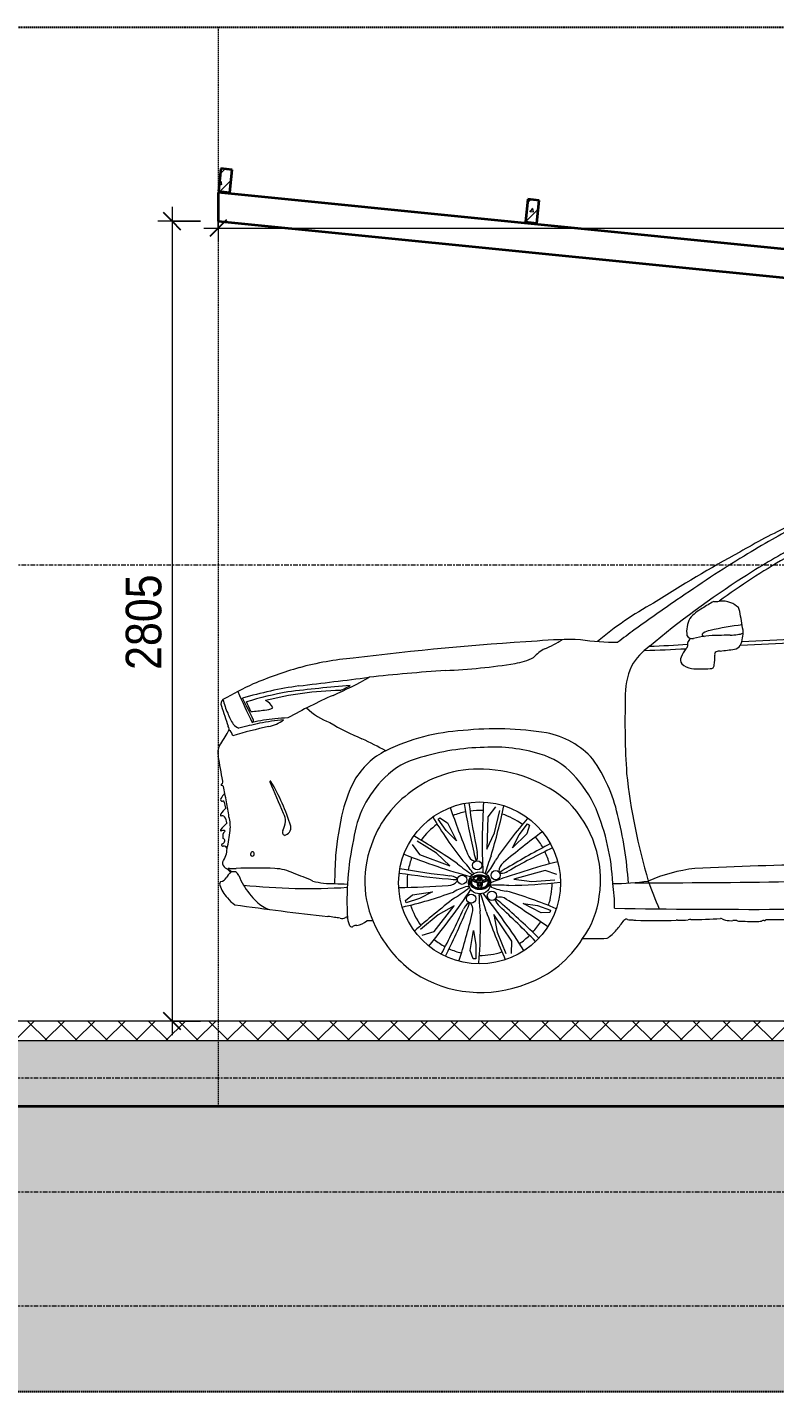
# Model space of a CAD drawing. Header units: millimetres. Extents: x -77355 to 26321, y -760 to 17156.
# Drawn here: x -65005 to -62384, y -700 to 4085 of the extents above; entities that cross this region are included whole.
import ezdxf

# ---------------------------------------------------------------- set-up
doc = ezdxf.new("R2010")
doc.units = ezdxf.units.MM
for name, pattern in [('Centre', [31.75, 6.35, -4.7625, 15.875, -4.7625]), ('Demolished', [7.14375, 4.7625, -2.38125]), ('Hidden', [7.14375, 4.7625, -2.38125])]:
    doc.linetypes.add(name, pattern=pattern)
for name, color, linetype, lineweight in [('A-ANNO-DIMS', 211, 'Continuous', 9), ('A-ANNO-DIMS-50', 211, 'Continuous', 9), ('A-DETL-DEMO', 6, 'Demolished', 18), ('A-DETL-GENF', 92, 'Continuous', 18), ('A-DETL-GENF-1', 9, 'Continuous', 18), ('A-DETL-GENF-2', 92, 'Hidden', 25), ('A-DETL-MEDM', 33, 'Continuous', 35), ('A-FLOR-FNSH-1', 7, 'Continuous', 18), ('A-FLOR-LEVL-2', 51, 'Centre', 9), ('A-FLOR-MCUT', 51, 'Continuous', 18), ('A-FLOR-PATT-1', 8, 'Continuous', 18), ('A-GLAZ-CURT', 52, 'Continuous', 18), ('A-GLAZ-CURT-1', 55, 'Continuous', 18), ('A-GLAZ-CURT-2', 52, 'Continuous', 25), ('A-GLAZ-CWMG', 51, 'Continuous', 18), ('A-GLAZ-CWMG-1', 55, 'Continuous', 18), ('A-GLAZ-CWMG-2', 51, 'Continuous', 35), ('G-IMPT', 8, 'Continuous', 18)]:
    doc.layers.add(name, color=color, linetype=linetype, lineweight=lineweight)
doc.styles.add('UTM Avo', font='', dxfattribs={"width": 0.9, "height": 125})
doc.styles.get('UTM Avo').set_extended_font_data('UTM Avo')
doc.dimstyles.new('1_Dim_chi_tiet_2_5', dxfattribs={"dimscale": 304.8, "dimtxt": 124.912619, "dimasz": 0.19685, "dimexe": 0.164042, "dimexo": 0.0625, "dimgap": 0.016404, "dimtad": 1, "dimdec": 0, "dimrnd": 5, "dimzin": 0, "dimdsep": 46, "dimtxsty": 'UTM Avo', "dimblk1": 'OBLIQUE', "dimblk2": 'OBLIQUE', "dimsah": 1, "dimcen": 0.09, "dimdle": 0.164042, "dimazin": 0, "dimtfac": 1, "dimtdec": 4, "dimtix": 1, "dimtmove": 0, "dimatfit": 3, "dimfxl": 0.328084, "dimfxlon": 1, "dimtvp": 1, "dimtolj": 1, "dimtzin": 0, "dimarcsym": 2})

# ---------------------------------------------------------------- blocks, each defined once
blk = doc.blocks.new('Rectangular Mullion - 40 x 80mm-2340581-TKCS_NHÀ XE 1 - MẶT CẮT')
at = {"layer": 'A-GLAZ-CWMG-1'}
h = blk.add_hatch(dxfattribs=at)
h.set_pattern_fill('FP_6', color=256, style=0, pattern_type=2)
h.set_pattern_definition([(45, (-67431.81, 15225), (-84.1903, 84.1903), []), (45, (-67431.81, 15284.53), (-84.1903, 84.1903), []), (50, (-67431.81, 15225), (136.6383, -11.9542), [14.287, -157.162]), (355, (-67431.81, 15225), (-26.4318, 143.293), [11.43, -125.73]), (100.451, (-67420.43, 15224), (110.2073, 131.3379), [12.143, -133.568]), (46.184, (-67431.81, 15263.1), (203.3093, -31.5316), [21.431, -235.744]), (96.636, (-67414.87, 15260.47), (178.052, 185.5712), [18.214, -200.351]), (351.184, (-67431.81, 15263.1), (178.054, 185.5685), [17.145, -188.595]), (21, (-67412.76, 15253.58), (113.7111, -76.6989), [14.288, -157.163]), (326, (-67412.76, 15253.58), (46.352, 138.1412), [11.43, -125.73]), (71.451, (-67403.29, 15247.18), (160.0634, 61.4411), [12.143, -133.568]), (37.5, (-67431.81, 15225), (2.31655, 63.41591), [2.515, -121.691, 2.515, -125.12, -126.206]), (37.5, (-67431.81, 15225), (2.31655, 63.41591), [-251.841, 2.515, -123.692]), (7.5, (-67431.81, 15225), (50.11464, 75.13506), [2.515, -70.256, 2.515, -118.834, -48.101]), (7.5, (-67431.81, 15225), (50.11464, 75.13506), [-194.119, 2.515, -45.587]), (327.5, (-67474.293, 15225), (101.69342, -4.29674), [2.515, -45.11, 2.515, -146.075, -197.167]), (327.5, (-67474.293, 15225), (101.69342, -4.29674), [-196.215, 2.515, -194.653]), (317.5, (-67493.34, 15225), (111.0972, 19.0699), [2.515, -59.398, 2.515, -96.164, -140.017]), (317.5, (-67493.34, 15225), (111.0972, 19.0699), [-160.591, 2.515, -137.503])])
h.paths.add_polyline_path([(-64294.5, 3505.9), (-64286.6, 3585.5), (-64326.4, 3589.5), (-64334.3, 3509.9)])
at = {"layer": 'A-GLAZ-CWMG-2'}
for p, q in [((-64326.4, 3589.5), (-64334.3, 3509.9)), ((-64286.6, 3585.5), (-64326.4, 3589.5)), ((-64294.5, 3505.9), (-64286.6, 3585.5)), ((-64334.3, 3509.9), (-64294.5, 3505.9))]:
    blk.add_line(p, q, dxfattribs=at)
blk = doc.blocks.new('System Panel - Glazed-V3-TKCS_NHÀ XE 1 - MẶT CẮT')
at = {"layer": 'A-GLAZ-CURT-1'}
h = blk.add_hatch(dxfattribs=at)
h.set_pattern_fill('FP_8', color=256, style=0, pattern_type=2)
h.set_pattern_definition([(45, (-67431.81, 15225), (-84.1895, 84.1895), []), (45, (-67431.81, 15284.53), (-84.1903, 84.1903), []), (50, (-67431.81, 15225), (136.6383, -11.9542), [14.288, -157.163]), (355, (-67431.81, 15225), (-26.4318, 143.293), [11.43, -125.73]), (100.451, (-67420.43, 15224), (110.2073, 131.3379), [12.143, -133.568]), (46.184, (-67431.81, 15263.1), (203.3093, -31.5316), [21.431, -235.744]), (96.636, (-67414.87, 15260.47), (178.052, 185.5712), [18.214, -200.351]), (351.184, (-67431.81, 15263.1), (178.054, 185.5685), [17.145, -188.595]), (21, (-67412.76, 15253.58), (113.7111, -76.6989), [14.288, -157.163]), (326, (-67412.76, 15253.58), (46.352, 138.1412), [11.43, -125.73]), (71.451, (-67403.29, 15247.18), (160.0634, 61.4411), [12.143, -133.568]), (37.5, (-67431.81, 15225), (2.31655, 63.41591), [2.515, -121.691, 2.515, -125.12, -126.206]), (37.5, (-67431.81, 15225), (2.31655, 63.41591), [-251.841, 2.515, -123.692]), (7.5, (-67431.81, 15225), (50.11464, 75.13506), [2.515, -70.256, 2.515, -118.834, -48.101]), (7.5, (-67431.81, 15225), (50.11464, 75.13506), [-194.12, 2.515, -45.587]), (327.5, (-67474.293, 15225), (101.69342, -4.29674), [2.515, -45.11, 2.515, -146.075, -197.167]), (327.5, (-67474.293, 15225), (101.69342, -4.29674), [-196.215, 2.515, -194.653]), (317.5, (-67493.34, 15225), (111.0972, 19.0699), [2.515, -59.398, 2.515, -96.164, -140.017]), (317.5, (-67493.34, 15225), (111.0972, 19.0699), [-160.591, 2.515, -137.503])])
h.paths.add_polyline_path([(-62243.9, 3296.4), (-62243.9, 3296.8), (-63239, 3395.9)])
at = {"layer": 'A-GLAZ-CURT-2'}
blk.add_line((-62243.9, 3296.8), (-63238.9, 3396.3), dxfattribs=at)
blk = doc.blocks.new('System Panel - Glazed-V7-TKCS_NHÀ XE 1 - MẶT CẮT')
at = {"layer": 'A-GLAZ-CURT-1'}
h = blk.add_hatch(dxfattribs=at)
h.set_pattern_fill('FP_11', color=256, style=0, pattern_type=2)
h.set_pattern_definition([(45, (-67431.81, 15225), (-84.1903, 84.1903), []), (45, (-67431.81, 15284.53), (-84.1903, 84.1903), []), (50, (-67431.81, 15225), (136.6383, -11.9542), [14.287, -157.162]), (355, (-67431.81, 15225), (-26.4318, 143.293), [11.43, -125.73]), (100.451, (-67420.43, 15224), (110.2073, 131.3379), [12.143, -133.568]), (46.184, (-67431.81, 15263.1), (203.3093, -31.5316), [21.431, -235.744]), (96.636, (-67414.87, 15260.47), (178.052, 185.5712), [18.214, -200.351]), (351.184, (-67431.81, 15263.1), (178.054, 185.5685), [17.145, -188.595]), (21, (-67412.76, 15253.58), (113.7111, -76.6989), [14.287, -157.162]), (326, (-67412.76, 15253.58), (46.352, 138.1412), [11.43, -125.73]), (71.451, (-67403.29, 15247.18), (160.0634, 61.4411), [12.143, -133.568]), (37.5, (-67431.81, 15225), (2.31655, 63.41591), [2.515, -121.691, 2.515, -125.12, -126.206]), (37.5, (-67431.81, 15225), (2.31655, 63.41591), [-251.841, 2.515, -123.692]), (7.5, (-67431.81, 15225), (50.11464, 75.13506), [2.515, -70.256, 2.515, -118.834, -48.101]), (7.5, (-67431.81, 15225), (50.11464, 75.13506), [-194.119, 2.515, -45.587]), (327.5, (-67474.293, 15225), (101.69342, -4.29674), [2.515, -45.11, 2.515, -146.075, -197.168]), (327.5, (-67474.293, 15225), (101.69342, -4.29674), [-196.215, 2.515, -194.653]), (317.5, (-67493.34, 15225), (111.0972, 19.0699), [2.515, -59.398, 2.515, -96.164, -140.018]), (317.5, (-67493.34, 15225), (111.0972, 19.0699), [-160.592, 2.515, -137.503])])
h.paths.add_polyline_path([(-63239, 3395.9), (-63238.9, 3396.3), (-64234, 3495.4)])
at = {"layer": 'A-GLAZ-CURT-2'}
blk.add_line((-63238.9, 3396.3), (-64233.9, 3495.8), dxfattribs=at)
blk = doc.blocks.new('Rectangular Mullion - 40 x 80mm-V8-TKCS_NHÀ XE 1 - MẶT CẮT')
at = {"layer": 'A-GLAZ-CWMG-1'}
h = blk.add_hatch(dxfattribs=at)
h.set_pattern_fill('FP_12', color=256, style=0, pattern_type=2)
h.set_pattern_definition([(45, (-67431.81, 15225), (-84.1903, 84.1903), []), (45, (-67431.81, 15284.53), (-84.1903, 84.1903), []), (50, (-67431.81, 15225), (136.6383, -11.9542), [14.287, -157.162]), (355, (-67431.81, 15225), (-26.4318, 143.293), [11.43, -125.73]), (100.451, (-67420.43, 15224), (110.2073, 131.3379), [12.143, -133.568]), (46.184, (-67431.81, 15263.1), (203.3093, -31.5316), [21.431, -235.744]), (96.636, (-67414.87, 15260.47), (178.052, 185.5712), [18.214, -200.351]), (351.184, (-67431.81, 15263.1), (178.054, 185.5685), [17.145, -188.595]), (21, (-67412.76, 15253.58), (113.7111, -76.6989), [14.288, -157.163]), (326, (-67412.76, 15253.58), (46.352, 138.1412), [11.43, -125.73]), (71.451, (-67403.29, 15247.18), (160.0634, 61.4411), [12.143, -133.568]), (37.5, (-67431.81, 15225), (2.31655, 63.41591), [2.515, -121.691, 2.515, -125.12, -126.206]), (37.5, (-67431.81, 15225), (2.31655, 63.41591), [-251.841, 2.515, -123.692]), (7.5, (-67431.81, 15225), (50.11464, 75.13506), [2.515, -70.256, 2.515, -118.834, -48.101]), (7.5, (-67431.81, 15225), (50.11464, 75.13506), [-194.119, 2.515, -45.587]), (327.5, (-67474.293, 15225), (101.69342, -4.29674), [2.515, -45.11, 2.515, -146.075, -197.168]), (327.5, (-67474.293, 15225), (101.69342, -4.29674), [-196.215, 2.515, -194.653]), (317.5, (-67493.34, 15225), (111.0972, 19.0699), [2.515, -59.398, 2.515, -96.164, -140.017]), (317.5, (-67493.34, 15225), (111.0972, 19.0699), [-160.591, 2.515, -137.503])])
h.paths.add_polyline_path([(-63218.6, 3398.3), (-63210.6, 3477.9), (-63250.4, 3481.9), (-63258.4, 3402.3)])
at = {"layer": 'A-GLAZ-CWMG-2'}
for p, q in [((-63250.4, 3481.9), (-63258.4, 3402.3)), ((-63210.6, 3477.9), (-63250.4, 3481.9)), ((-63218.6, 3398.3), (-63210.6, 3477.9)), ((-63258.4, 3402.3), (-63218.6, 3398.3))]:
    blk.add_line(p, q, dxfattribs=at)
blk = doc.blocks.new('System Panel - Glazed-2599383-TKCS_NHÀ XE 1 - MẶT CẮT')
at = {"layer": 'A-GLAZ-CURT-1'}
h = blk.add_hatch(dxfattribs=at)
h.set_pattern_fill('FP_13', color=256, style=0, pattern_type=2)
h.set_pattern_definition([(45, (-67431.81, 15225), (-84.1903, 84.1903), []), (45, (-67431.81, 15284.53), (-84.1895, 84.1895), []), (50, (-67431.81, 15225), (136.6383, -11.9542), [14.288, -157.163]), (355, (-67431.81, 15225), (-26.4318, 143.293), [11.43, -125.73]), (100.451, (-67420.43, 15224), (110.2073, 131.3379), [12.143, -133.568]), (46.184, (-67431.81, 15263.1), (203.3093, -31.5316), [21.431, -235.744]), (96.636, (-67414.87, 15260.47), (178.052, 185.5712), [18.214, -200.351]), (351.184, (-67431.81, 15263.1), (178.054, 185.5685), [17.145, -188.595]), (21, (-67412.76, 15253.58), (113.7111, -76.6989), [14.288, -157.163]), (326, (-67412.76, 15253.58), (46.352, 138.1412), [11.43, -125.73]), (71.451, (-67403.29, 15247.18), (160.0634, 61.4411), [12.143, -133.568]), (37.5, (-67431.81, 15225), (2.31655, 63.41591), [2.515, -121.691, 2.515, -125.12, -126.206]), (37.5, (-67431.81, 15225), (2.31655, 63.41591), [-251.841, 2.515, -123.692]), (7.5, (-67431.81, 15225), (50.11464, 75.13506), [2.515, -70.256, 2.515, -118.834, -48.101]), (7.5, (-67431.81, 15225), (50.11464, 75.13506), [-194.119, 2.515, -45.587]), (327.5, (-67474.293, 15225), (101.69342, -4.29674), [2.515, -45.11, 2.515, -146.075, -197.168]), (327.5, (-67474.293, 15225), (101.69342, -4.29674), [-196.215, 2.515, -194.653]), (317.5, (-67493.34, 15225), (111.0972, 19.0699), [2.515, -59.398, 2.515, -96.164, -140.018]), (317.5, (-67493.34, 15225), (111.0972, 19.0699), [-160.592, 2.515, -137.503])])
h.paths.add_polyline_path([(-64335.3, 3493.9), (-64335.3, 3499.9), (-64335.9, 3494)])
h.paths.add_polyline_path([(-64234, 3495.4), (-64233.9, 3495.8), (-64334.8, 3505.4)])
at = {"layer": 'A-GLAZ-CURT-2'}
for p, q in [((-64335.3, 3499.9), (-64335.9, 3494)), ((-64335.9, 3494), (-64335.3, 3493.9)), ((-64233.9, 3495.8), (-64334.7, 3505.9))]:
    blk.add_line(p, q, dxfattribs=at)
blk = doc.blocks.new('CAR_TOYOTA - CAR_TOYOTA_GRAND HIGHLANDER_dwg__U3-2292144-TKCS_NHÀ XE 1 - MẶT CẮT')
at = {"layer": 'G-IMPT', "flags": 128}
blk.add_lwpolyline([(-63306.9, 836.2), (-63306.5, 879.6), (-63369.7, 974.1), (-63357.5, 911.1), (-63327.5, 837.1)], dxfattribs=at)
blk.add_lwpolyline([(-63441, 817.6), (-63451.8, 846.9), (-63440, 917), (-63432, 866.7), (-63432.5, 818.1)], close=True, dxfattribs=at)
at = {"layer": 'G-IMPT'}
blk.add_circle((-63448.5, 1029.3), 16.1, dxfattribs=at)
for centre, radius, start, end in [((-63431.6, 974.4), 47.4, 123.8821, 157.3684), ((-63679.7, 1086.6), 236.8, 334.5407, 342.211), ((-63455.1, 1005.3), 8.94, 53.2359, 109.3348), ((-63480.4, 990.2), 37.9, 340.0542, 36.1253), ((-63215.3, 1025.2), 205.4, 175.9287, 190.7567), ((-63945.4, 844.3), 567, 14.2844, 20.8353), ((-65222, -394.9), 2318.9, 32.3725, 38.4746), ((-65846.2, 2065.9), 2602.4, 331.7547, 335.6431), ((-66726.6, 2392.2), 3551.5, 333.8472, 336.6532), ((-66106, 1628.4), 2739.8, 342.6142, 346.2506), ((-64853.9, 933.1), 1437.8, 354.7024, 2.1427), ((-61188.9, 1760.8), 2339.6, 199.3867, 203.8437)]:
    blk.add_arc(centre, radius, start, end, dxfattribs=at)
blk = doc.blocks.new('CAR_TOYOTA - CAR_TOYOTA_GRAND HIGHLANDER_dwg__U0-2292145-TKCS_NHÀ XE 1 - MẶT CẮT')
for p, rotation in [((-115363.3, -35315.4), 216), ((-114088.7, 39238.1), 144), ((-44852.6, -59565.8), 288.0000000000001), ((-42790.3, 61064.2), 72)]:
    blk.add_blockref('CAR_TOYOTA - CAR_TOYOTA_GRAND HIGHLANDER_dwg__U3-2292144-TKCS_NHÀ XE 1 - MẶT CẮT', p, dxfattribs=dict(rotation=rotation))
blk.add_blockref('CAR_TOYOTA - CAR_TOYOTA_GRAND HIGHLANDER_dwg__U3-2292144-TKCS_NHÀ XE 1 - MẶT CẮT', (0, 0))
blk = doc.blocks.new('CAR_TOYOTA - CAR_TOYOTA_GRAND HIGHLANDER_dwg-2292141-TKCS_NHÀ XE 1 - MẶT CẮT')
at = {"layer": 'G-IMPT'}
for p, q in [((-63450.4, 1106.4), (-63450.3, 1106.4)), ((-63444.1, 1120.9), (-63440.9, 1115.8)), ((-63407.6, 1120.9), (-63407.6, 1120.9)), ((-63391.9, 1119.4), (-63396.1, 1114.6)), ((-63461.6, 1071.7), (-63455.7, 1072.8)), ((-63377.1, 1069.3), (-63382.4, 1072.3)), ((-63380.5, 1084.7), (-63380.6, 1084.7)), ((-63420.2, 1039.8), (-63419.4, 1045.8)), ((-63406.6, 1047.8), (-63406.6, 1047.8))]:
    blk.add_line(p, q, dxfattribs=at)
for radius in [283.9, 38.4]:
    blk.add_circle((-63419, 1084.2), radius, dxfattribs=at)
for centre, radius, start, end in [((-61420, 391.3), 2148.4, 115.0692, 120.3938), ((-61724.8, 1150.7), 1319.5, 116.1248, 120.4372), ((-60956.8, -229.8), 2838.4, 118.655, 122.8076), ((-61137.3, 45.8), 2570.3, 119.2501, 121.7904), ((-59914, -2487.5), 5395.8, 118.7222, 122.4548), ((-60817.5, -559), 3253.2, 120.9663, 123.4257), ((-61068.2, 7.7), 2558.3, 120.0362, 126.1877), ((-60773.2, -524.8), 3185.8, 122.7092, 130.0486), ((-58156.6, -4572), 8068.2, 123.49824, 124.50439), ((-62216.3, 991.7), 1226.8, 118.9192, 130.0316), ((-48011.6, -19004.4), 25709.2, 124.91636, 125.3245), ((-62040.6, 1127), 1097, 120.5509, 122.9797), ((-62591.6, 2164.1), 92.7, 265.9167, 278.0286), ((-62571, 1984.3), 88.5, 68.4524, 94.9395), ((-62560.2, 2002.1), 68, 44.7381, 71.405), ((-62592, 1965.2), 101.2, 152.711, 187.7123), ((-62574.3, 1923.3), 139.2, 117.0836, 140.6022), ((-62591.6, 2015.4), 86.9, 13.662, 23.47), ((-63599.1, 1807), 1115.6, 8.4281, 11.836), ((-61229.5, -285), 2793.8, 126.1304, 127.607), ((-62603.9, 1913.5), 56.3, 97.0201, 124.2835), ((-62428, 1249.9), 742.3, 95.4447, 104.2613), ((-62602.7, 1961.8), 107.5, 335.384, 4.6678), ((-62536.5, -8891.7), 10845.7, 93.5969, 97.02164), ((-63095, 456.2), 1481.4, 88.8369, 94.7204), ((-63341, 2270.6), 394.9, 292.4202, 302.435), ((-62930.8, 2929.1), 1000.7, 262.3, 269.7942), ((-62689.7, 1729.2), 227.9, 125.8151, 149.663), ((-63076, 7638.3), 5729.9, 272.52969, 273.86438), ((-62710.9, 1923.4), 23.3, 310.6231, 340.7413), ((-62673, 1963.8), 22.7, 212.2416, 278.8072), ((-62684.1, 1923.6), 6.13, 139.8005, 201.5081), ((-62697.1, 1917.4), 8.38, 348.4096, 28.5878), ((-62746.1, 1972.7), 72.9, 321.7923, 335.1873), ((-62580.3, 1579.8), 372.4, 90.2615, 103.87), ((-62632.9, 1954.6), 6.08, 117.0994, 279.3317), ((-62422.5, -2897.5), 4852.3, 91.3895, 91.883), ((-62543.9, 2129.3), 176, 271.2242, 279.5053), ((-62531, 1934.8), 31.5, 280.4426, 325.7359), ((-62516.4, 2004.6), 48.9, 271.7517, 295.6921), ((-60728.8, -33875.4), 35836.5, 92.21066, 92.84082), ((-60585, -38322.9), 40298.1, 92.16568, 92.72386), ((-63766.6, 786.2), 1090.6, 95.0328, 105.109), ((-63321.9, 2048.5), 196.3, 278.0302, 297.9921), ((-63117.7, 1770.1), 153.7, 118.2411, 136.8577), ((-62977.3, 7055.2), 5157.2, 271.5177, 273.1295), ((-62692.8, 1866.5), 22, 154.7872, 218.8314), ((-62593.3, 1827.9), 128.7, 142.7956, 158.1191), ((-62820.3, 1875.4), 225.7, 353.1227, 1.805), ((-62585, 1885.6), 10.2, 119.7342, 197.3246), ((-62578.2, 1873.7), 23.9, 83.6059, 119.6348), ((-62667.5, 2821.1), 928.2, 275.6875, 278.818), ((-63618.6, 359.4), 1541.6, 106.2862, 112.6625), ((-62955.6, -6333.2), 8183.2, 94.08524, 95.97264), ((-63627.7, 3906), 2078.7, 272.4578, 279.2223), ((-62650.8, 1740), 257.6, 156.1165, 181.8748), ((-62666.5, 1897.2), 62.3, 225.7337, 260.5874), ((-62645, 2223.3), 388.8, 265.3334, 275.0599), ((-62609.1, 1848.9), 12.9, 262.898, 357.9602), ((-63500.6, 261.7), 1678.8, 115.0939, 119.1694), ((-63825.9, 251.7), 1540.3, 98.462, 106.0066), ((-63502.9, -2969.7), 4760.5, 94.4543, 97.1029), ((-66230.5, 20405.9), 18757.5, 276.66779, 277.42343), ((-64564.4, 3173.2), 1564.3, 293.8104, 299.062), ((-63991.2, 1978), 233.9, 290.8419, 300.4747), ((-64305.6, 1712.2), 20.2, 130.7797, 202.2609), ((-64037.6, 1799), 290.1, 194.2606, 204.2141), ((-62820.4, 2357.3), 1565.9, 202.5908, 206.9812), ((-66406.4, 599.9), 2435.1, 25.6855, 27.7116), ((-63870.5, 524.9), 1249, 100.1907, 107.0379), ((-63873.1, 512.1), 1247.8, 91.6019, 103.7519), ((-64205.7, 1661.4), 72.3, 30.7837, 60.1757), ((-63101.7, -119.6), 2038.7, 114.0565, 119.033), ((-60092.1, 1650.8), 2817.3, 178.3578, 183.719), ((-44077.9, 8349.5), 21308.9, 198.17019, 198.36931), ((-64129.3, 1739.7), 182.9, 199.0332, 212.861), ((-64609.9, 1523.9), 421.3, 22.5214, 27.6009), ((-64258.1, 2238.1), 554, 273.8768, 278.8336), ((-64174.3, 1754.9), 64.3, 271.0902, 298.5295), ((-63849.2, 1887.6), 259.1, 227.1012, 248.471), ((-64311.4, 1624.1), 14.4, 320.0276, 44.457), ((-63809.3, -11.6), 1680.7, 101.9962, 106.4176), ((-64251.3, 1667.1), 41.4, 220.1335, 254.1968), ((-63450.8, -1692.6), 3417.7, 102.4969, 103.7397), ((-64071.1, 1006.2), 656.8, 95.7132, 102.7314), ((-64218.1, 1653), 6.57, 289.6519, 21.1041), ((-64046.3, 936.5), 722.1, 94.7699, 101.5091), ((-64191.1, 1772.8), 144.2, 282.9952, 305.9833), ((-64081.5, 1208.6), 454.4, 91.2142, 96.9469), ((-63458.7, 2471.2), 957, 239.509, 247.0841), ((-64821, 1907), 597, 325.2056, 330.7003), ((-64316.9, 1593), 33.4, 12.8979, 54.5154), ((-65202.8, -1265.5), 3167.5, 62.645, 64.3428), ((-63437.2, 914.2), 705.5, 93.2493, 116.0864), ((-63360.5, 541.8), 1083, 80.6375, 96.1842), ((-63237, 1329.3), 286.1, 41.3291, 79.3813), ((-64292.1, 1542.5), 45.4, 148.3546, 197.6858), ((-63632.4, 1315.6), 259.2, 116.3431, 150.2298), ((-63384.6, 724.7), 835.2, 91.2745, 106.9168), ((-63370, 1003.8), 556.8, 72.966, 93.4076), ((-63276.1, 1296), 250, 42.5602, 73.9376), ((-89998, -3111), 26078.7, 10.05372, 10.24823), ((-63564.2, 1267.4), 264.1, 103.8934, 135.2959), ((-63455.3, 1207.8), 532.8, 12.657, 35.6307), ((-64330.1, 1438.8), 10.8, 328.5622, 15.1576), ((-64152.6, 1439.4), 2.11, 12.2038, 234.2844), ((-69731.9, -1042.6), 6104.7, 22.84657, 23.97287), ((-64732.5, 1088.7), 679.7, 16.6203, 31.1105), ((-63431.3, 1219.5), 481.7, 152.1837, 165.8535), ((-63493.4, 1187.4), 370.7, 134.2056, 172.4988), ((-63423.9, 1091.6), 391.5, 87.2114, 128.836), ((-63416.3, 1010.3), 472.5, 49.4107, 88.6164), ((-63390.8, 1177.1), 415, 23.6953, 43.9414), ((-60786.9, 1697.8), 2129.1, 186.1939, 196.5627), ((-64263.4, 1346.4), 71, 134.016, 151.7464), ((-64322.5, 1428.1), 2.56, 146.8417, 246.7956), ((-64307, 1414.9), 22.9, 127.3365, 140.3886), ((-64322.4, 1420.1), 5.75, 29.5087, 101.4311), ((-64394.4, 1395.8), 81.7, 1.1306, 19.4049), ((-64592.1, 1320.1), 289.8, 9.6215, 15.4776), ((-63437.6, 1093.7), 381.5, 127.4302, 161.0748), ((-64322, 1376.2), 5.5, 136.449, 293.6017), ((-64237.2, 1264.8), 108.3, 131.4163, 145.5064), ((-64318.4, 1367.6), 3.87, 351.6133, 110.5447), ((-64228.9, 1379.2), 86.6, 188.0713, 202.4963), ((-64734, 1270.2), 438.8, 6.0727, 12.9503), ((-63381.9, 1095.3), 386.7, 351.2856, 45.0891), ((-63718.8, 1048.1), 767.3, 2.5785, 22.6735), ((-64322.9, 1322.9), 4.78, 138.2239, 236.0311), ((-63688.5, 694.5), 860.3, 135.7363, 137.863), ((-64321.6, 1307.3), 12.3, 45.9105, 109.0621), ((-64367, 1282.5), 63.6, 11.2982, 32.0083), ((-64434.3, 1279.8), 141.5, 355.1362, 15.0762), ((-64206.4, 1315.4), 108.5, 334.321, 351.4563), ((-64159.2, 1299.2), 60.1, 0.0051, 28.1145), ((-62736.1, 1066.1), 1193.5, 166.8721, 174.4943), ((-63419, 1084.2), 254.1, 101.1714, 111.4821), ((-63419, 1084.2), 254.1, 87.2479, 97.627), ((-63419, 1084.2), 254.1, 53.8175, 71.9301), ((-64309.4, 982.7), 1415.9, 4.0835, 13.9705), ((-64324.6, 1269.6), 2.72, 131.9608, 280.1731), ((-64317.1, 1248.4), 19.9, 80.6829, 110.5731), ((-64822.2, 1261.2), 504.3, 357.5743, 359.4069), ((-64307.5, 1255.1), 10.5, 124.0319, 175.6057), ((-64313.6, 1265.9), 2.09, 278.3326, 98.4739), ((-64798.8, 1326), 508.9, 346.2156, 353.4312), ((-64097.9, 1262.2), 12.3, 150.0415, 243.3832), ((-64108.2, 1278.2), 27.5, 280.1396, 10.2011), ((-63419, 1084.2), 254.1, 125.8175, 143.9301), ((-63419, 1084.2), 254.1, 29.1714, 39.4821), ((-64319.5, 1217.1), 4.17, 107.1696, 296.2792), ((-64328.1, 1236.4), 17, 295.6586, 345.0133), ((-64384, 1204.7), 79.4, 323.9651, 0.0808), ((-64320.7, 1231), 9.1, 5.9474, 74.7072), ((-64314.8, 1203.5), 10.3, 7.1804, 106.2092), ((-62881.6, 1021.6), 1002.5, 167.661, 183.493), ((-63463.8, 1090.3), 357.9, 159.2093, 209.7156), ((-64298, 1154.7), 22.1, 171.59, 237.1547), ((-62054.4, 1069.5), 1873, 176.5995, 179.609), ((-63419, 1084.2), 254.1, 159.2479, 169.627), ((-63419, 1084.2), 254.1, 15.2479, 25.627), ((-64331.1, 1115.3), 27.1, 281.2062, 331.1908), ((-64346.5, 1072.2), 73.7, 42.4232, 60.2377), ((-64063.7, 929.5), 298.7, 139.8783, 144.6581), ((-64297.9, 1134), 1.91, 52.7231, 230.6822), ((-64271.1, 1158), 37.9, 222.3894, 246.5298), ((-64273.1, 1545.7), 410.9, 266.7009, 270.0244), ((-64280.6, 1085.1), 38.6, 81.7194, 107.3946), ((-64286.9, 1101.5), 24.8, 20.2971, 61.4261), ((-64203.3, -370.9), 1507.3, 87.4665, 92.6497), ((-63302.6, 1558.9), 1060.7, 205.0301, 207.0426), ((-64147.8, 955.2), 180.1, 64.9682, 86.4418), ((-64594.8, -266.4), 1480.4, 66.4692, 69.3036), ((-63419, 1084.2), 254.1, 173.1714, 183.4821), ((-63426.4, 1079.1), 31.2, 108.1155, 137.577), ((-63439.6, 1099.8), 2.56, 139.1299, 189.441), ((-63433.8, 1095.7), 9.59, 111.9383, 143.3535), ((-63437.6, 1099.5), 2.37, 140.8508, 177.8305), ((-63434, 1096.7), 6.91, 125.0355, 141.8402), ((-63428, 1088.1), 17.4, 117.2578, 125.0676), ((-63420, 1064.6), 43.7, 104.0669, 113.5504), ((-63418.2, 1055.9), 55.8, 88.4894, 108.7155), ((-63425.5, 1082.6), 23.4, 109.3659, 116.4258), ((-63416.8, 1054.4), 53, 101.4732, 108.1675), ((-63415.2, 1036.5), 72.2, 95.9672, 102.3039), ((-63420, 1067.6), 39.3, 93.331, 100.6756), ((-63406, 1093.4), 21.2, 140.5697, 162.966), ((-63394.7, 1089.8), 31.8, 155.3158, 167.7337), ((-63412.8, 1098.3), 11.8, 134.207, 155.9877), ((-63418.3, 1062.7), 45.8, 85.147, 95.5464), ((-63418.2, 1099.7), 8.3, 59.6881, 119.5638), ((-63411.5, 1095.1), 11.1, 143.4705, 164.558), ((-63413.5, 1095.2), 8, 138.3501, 164.1203), ((-63417.7, 1103.2), 4.85, 110.9906, 132.5802), ((-63417, 1099.1), 4.26, 117.1315, 141.6287), ((-63418.1, 1103.6), 4.37, 76.4288, 107.8218), ((-63418.3, 1099.5), 1.67, 36.7664, 138.1431), ((-63418.3, 1101.4), 1.59, 69.2696, 114.0716), ((-63419.1, 1099.4), 3.73, 49.416, 68.4608), ((-63419.1, 1102.7), 5.52, 50.0956, 68.4838), ((-63418.4, 1056.8), 54.9, 69.0933, 88.2297), ((-63424.6, 1095.2), 10.6, 14.2184, 41.7275), ((-63424.8, 1097.4), 13.3, 16.9658, 45.9296), ((-63422, 1030.8), 77.9, 79.2443, 84.431), ((-63429.2, 1094.4), 19.6, 15.4806, 39.5003), ((-63416.4, 1067.6), 39.3, 79.3244, 86.4882), ((-63443.8, 1089.5), 33.8, 5.1036, 20.3246), ((-63419.7, 1054.3), 53, 71.8325, 78.5268), ((-63416.6, 1063.6), 44.6, 67.9903, 78.1052), ((-63411, 1082.5), 23.4, 63.5742, 70.6341), ((-63408.5, 1088), 17.4, 54.9324, 62.7422), ((-63406.5, 1089.8), 16.5, 50.5934, 66.6842), ((-63409, 1080.8), 29.1, 38.3414, 69.4647), ((-63402.5, 1096.7), 6.91, 38.1598, 54.9645), ((-63398.9, 1099.4), 2.37, 2.1695, 39.1492), ((-63399.2, 1098.9), 4.87, 18.569, 48.8359), ((-62791.2, 26650), 25565, 269.81249, 272.22113), ((-62593.3, 548.3), 591, 96.9331, 113.3576), ((-62112.1, -9813.1), 10962, 90.56998, 92.88915), ((-64319.6, 1079.6), 11.1, 124.7106, 195.1633), ((-64221.6, 1112.1), 114.2, 198.0158, 224.5492), ((-63970.3, 1251.7), 327.7, 212.2875, 225.3052), ((-64018.5, 3249.3), 2184.7, 263.9891, 273.5556), ((-63937.8, 1336.5), 254.4, 254.962, 272.3526), ((-63817.5, 2937), 1858, 266.6105, 267.9973), ((-63436.5, 1086.6), 18, 173.7442, 214.5824), ((-63433.9, 1086.6), 20.6, 139.0416, 174.6487), ((-63429.8, 1090.5), 25.8, 213.4958, 242.1636), ((-63435.4, 1086.8), 14.5, 167.5217, 189.4441), ((-63431.8, 1087.4), 18.1, 189.5823, 202.1984), ((-63432.2, 1086.8), 17.6, 154.128, 169.9418), ((-63430.2, 1088.8), 20.2, 204.1307, 217.4274), ((-63426.1, 1084), 24.4, 143.7558, 154.5092), ((-63429.7, 1086.6), 18.2, 153.3972, 179.569), ((-63433.2, 1087.1), 14.7, 181.1777, 204.4978), ((-63428.6, 1089.6), 19.9, 205.6677, 227.4627), ((-63429.5, 1089.4), 21.1, 217.5437, 232.4226), ((-63437.7, 1099.5), 9.5, 209.4275, 237.1442), ((-63441.3, 1097.9), 4.48, 173.1158, 218.8916), ((-63435.8, 1101.9), 11.3, 217.0484, 241.302), ((-63431.1, 1108.5), 20.7, 235.2708, 248.979), ((-63419.1, 1103.1), 38.2, 232.5802, 239.8654), ((-63438.6, 1099.9), 3.53, 189.0248, 220.5355), ((-63419.4, 1102.8), 35.9, 230.8695, 265.1252), ((-63419.5, 1109.2), 47.1, 241.5781, 266.1273), ((-63433.7, 1104.5), 10.3, 221.8043, 242.6461), ((-63428.6, 1113.7), 25.1, 239.8879, 252.4131), ((-63437.6, 1099.5), 2.38, 178.8838, 209.7884), ((-63435.4, 1101.2), 5.11, 213.6606, 242.1106), ((-63421.1, 1134.6), 48.6, 249.0315, 254.4607), ((-63427.2, 1119), 26.2, 244.8122, 260.0768), ((-63420, 1105), 39.5, 242.4653, 249.7199), ((-63428.4, 1114.3), 20, 242.0642, 250.7515), ((-63424.4, 1125.3), 37.4, 251.6254, 259.3671), ((-63425.6, 1125.6), 31.6, 252.5841, 259.4308), ((-63419.5, 1149.3), 63.3, 256.6221, 261.2246), ((-63414.8, 1123.1), 58.3, 251.0299, 254.7882), ((-63421.5, 1145.1), 52.9, 258.8657, 264.7401), ((-63425.5, 1122.1), 28.2, 258.0518, 266.0728), ((-63424.1, 1123.5), 35.6, 258.3606, 265.858), ((-63419.7, 1105.6), 40.2, 255.0524, 267.7491), ((-63430.6, 1068.8), 18, 81.613, 85.2345), ((-63374.1, 1032.6), 76.3, 133.5303, 134.9045), ((-63218.9, 1090.1), 209.1, 180.9418, 181.566), ((-63378.5, 1086.9), 49.5, 182.9902, 189.4852), ((-63393.4, 1089.4), 34.4, 162.7061, 172.4081), ((-63446.2, 1079.4), 23.7, 33.4511, 37.9042), ((-63389, 1085.4), 38.9, 189.7409, 200.3685), ((-63388.7, 1086.9), 38, 178.4373, 186.0754), ((-63329.9, 1093.4), 97.2, 186.2543, 189.3676), ((-63394.1, 1089.7), 32.4, 167.6274, 174.9958), ((-63395.8, 1083.3), 30.5, 190.7711, 204.133), ((-63407.5, 1078.9), 19.3, 201.5112, 215.782), ((-63413.1, 1075.3), 11.4, 202.9391, 225.0151), ((-63418, 1164.6), 77.2, 265.9586, 273.7146), ((-63392.1, 1087.1), 31.4, 179.1513, 193.7016), ((-63396.8, 1090.2), 26.5, 162.6195, 175.3593), ((-63479.5, 1148.2), 79.3, 315.1868, 316.4092), ((-63417.4, 1212), 119.9, 267.2095, 271.9943), ((-63419, 1071.5), 5.7, 222.6443, 231.7992), ((-63405.2, 1083.7), 17.8, 193.0327, 210.5644), ((-63418.4, 1118.1), 56, 265.6492, 283.7118), ((-63418.3, 1074.5), 8.65, 240.9438, 298.9367), ((-63418.3, 1191.8), 105.7, 267.7519, 272.2481), ((-63390.9, 1087.2), 31.6, 181.848, 190.0691), ((-63405.6, 1092.1), 16.6, 161.083, 175.0018), ((-63417.4, 1203.9), 110.5, 267.5517, 271.5159), ((-63405.2, 1084.2), 17, 188.595, 202.8751), ((-63418.1, 1111.3), 45.9, 266.0101, 276.4692), ((-63418, 1070.3), 4.44, 224.3773, 253.8229), ((-63411.1, 1081.6), 10.5, 202.4106, 211.4756), ((-63417.2, 1076.5), 3.84, 208.5361, 242.4702), ((-63417.5, 1077.7), 3.03, 210.6903, 244.5541), ((-63418.2, 1069.3), 3.37, 252.3514, 289.09), ((-63418.3, 1074.3), 1.4, 241.6202, 286.0474), ((-63418.2, 1076.3), 1.5, 248.2374, 288.2314), ((-63419, 1076.2), 3.38, 288.9991, 322.9311), ((-63418.8, 1077.3), 2.58, 294.3393, 329.1751), ((-63419.5, 1071.8), 6.17, 292.8573, 322.7108), ((-63423.2, 1095.2), 8.16, 16.1937, 40.4469), ((-63427.5, 1082.7), 12.9, 328.0972, 347.2297), ((-63425.8, 1081), 11.7, 324.0187, 339.585), ((-63431.3, 1091.8), 17, 5.6621, 19.4417), ((-63436, 1085.4), 21.8, 345.3431, 353.8331), ((-63441.5, 1086.8), 28.4, 339.6492, 352.2728), ((-63425.7, 1076.5), 13.9, 322.4015, 337.5061), ((-63421.1, 1085.8), 10.2, 39.3812, 48.9402), ((-63432.5, 1086), 18.3, 350.6108, 0.3842), ((-63441.3, 1089.7), 28.2, 5.1913, 16.744), ((-63416.6, 1101.9), 35, 274.1589, 309.3511), ((-63416.9, 1071.5), 5.31, 301.9376, 311.4045), ((-63428.8, 1078.7), 19, 324.0197, 338.5319), ((-63449.5, 1087.5), 36.4, 352.9887, 0.1941), ((-63417.3, 1107.4), 42, 275.9496, 287.4509), ((-63441.1, 1083.2), 30.8, 337.0143, 351.5932), ((-63447.6, 1085.3), 38.9, 339.6315, 350.2591), ((-63446.1, 1085.8), 36.1, 348.6484, 359.0664), ((-63443.1, 1089.4), 34.4, 7.5919, 17.2939), ((-63399.9, 1085.2), 12.6, 136.3191, 144.5692), ((-63413.1, 1134.5), 42.1, 274.0215, 284.2464), ((-63440.4, 1087.6), 30.6, 355.5146, 0.5308), ((-63413.4, 1130.3), 42.6, 274.7629, 283.3064), ((-63468.8, 1030.6), 82.2, 42.8851, 44.218), ((-63458.1, 1086.8), 49.5, 350.5148, 357.0098), ((-63410.9, 1122.1), 28.2, 273.9272, 281.9482), ((-63405.9, 1068.7), 18, 94.7655, 98.387), ((-63617.6, 1090), 209.1, 358.434, 359.0582), ((-63417.1, 1149.2), 63.3, 278.7754, 283.3779), ((-63410.9, 1125.5), 31.6, 280.5692, 287.4159), ((-63413.4, 1099.8), 37.1, 282.857, 309.7094), ((-63412.8, 1096.4), 30.1, 285.5961, 299.5786), ((-63410.8, 1121.2), 33.1, 282.5995, 293.0563), ((-63407.7, 1114.6), 21.5, 283.2592, 298.4672), ((-63415.5, 1134.5), 48.6, 285.5393, 290.9685), ((-63408, 1114.3), 20, 289.2485, 297.9358), ((-63401.1, 1101.1), 5.11, 297.8894, 326.3394), ((-63405.5, 1108.4), 20.7, 291.021, 304.7292), ((-63406.9, 1111.2), 22.3, 293.744, 305.9117), ((-63415.1, 1100.3), 34.6, 299.6715, 307.9423), ((-63400.4, 1101.5), 6.41, 297.1132, 331.871), ((-63398.9, 1099.5), 2.38, 330.2116, 1.1162), ((-63397, 1099.7), 2.56, 331.3429, 18.3357), ((-63407.9, 1089.5), 19.9, 312.5373, 334.3323), ((-63398.4, 1099.7), 8.02, 305.0488, 330.8767), ((-63408.4, 1090.4), 22.8, 309.8993, 324.9123), ((-63398.8, 1099.4), 9.5, 302.8558, 330.5725), ((-63395, 1097.9), 4.24, 330.3977, 8.1785), ((-63412.6, 1082.1), 27.2, 26.9823, 36.9307), ((-63406.8, 1086.5), 18.2, 0.431, 26.6028), ((-63403.4, 1087), 14.7, 335.5022, 358.8223), ((-63401.4, 1086.3), 14.7, 322.3938, 355.7171), ((-63403, 1087.4), 20.9, 309.5841, 353.5324), ((-63406.8, 1086.1), 20.2, 12.8895, 24.383), ((-63401.8, 1087.1), 15.2, 352.928, 13.4861), ((-63401.9, 1086.8), 19.8, 354.8564, 37.6207), ((-63419, 1084.2), 254.1, 341.8175, 359.9301), ((-62936.2, 1788.4), 705.9, 268.6976, 278.8461), ((-63502.2, 997.3), 556.6, 359.8196, 8.8217), ((-60092.7, 2100.2), 2915.3, 200.2577, 202.3127), ((-64239.2, 1074.9), 76.9, 213.9776, 240.5631), ((-62776.6, 11530.7), 10629.3, 261.88494, 263.65714), ((-64127, 1088.4), 101.4, 223.3937, 253.0161), ((-63419, 1084.2), 254.1, 197.8175, 215.9301), ((-63303.5, 1071.8), 305.8, 323.3323, 353.4138), ((-63952.9, 885.8), 80.7, 72.1643, 88.5488), ((-63930.9, 798.9), 163.8, 82.112, 89.0499), ((-63899.9, 977.7), 18.6, 242.8448, 306.2916), ((-63886, 960.3), 3.77, 3.0125, 140.4866), ((-63950.4, 935.8), 72.5, 9.7772, 19.9422), ((-62462.2, 31126.6), 30135, 269.08074, 271.28429), ((-62905, 947.9), 9.07, 56.9134, 148.9916), ((-62671.9, 2253.3), 1297.3, 269.6973, 274.3041), ((-62573.5, 952.4), 7.37, 51.5941, 98.4304), ((-62555.2, 979.5), 25.4, 237.1641, 265.1337), ((-64032.5, 883.9), 166.4, 17.4634, 22.6731), ((-63867.2, 937.9), 7.65, 211.414, 312.7398), ((-63851.9, 916.3), 18.9, 82.0153, 122.4173), ((-63861.4, 1007.4), 73.4, 279.5074, 310.1189), ((-63792.6, -148.5), 1100, 90.0604, 91.1216), ((-63402.3, 1112.6), 422.6, 208.208, 234.5134), ((-63419, 1084.2), 254.1, 317.1714, 327.4821), ((-63063.3, 1024.5), 162.5, 304.1421, 319.8034), ((-63461.7, 1365), 686.5, 319.5542, 323.0804), ((-62889.2, 1099.8), 144.7, 265.6776, 271.5977), ((-62865.8, 1052.1), 98.8, 258.7011, 266.6482), ((-62795.7, 3208.4), 2256.2, 268.0726, 271.6627), ((-62726.9, 946.4), 7.5, 80.9212, 116.0246), ((-62723.4, 2144.8), 1191.1, 269.887, 271.7374), ((-62678.9, 934.4), 21.6, 89.8113, 112.9584), ((-62538.2, 1025.9), 74.2, 255.0723, 275.7467), ((-62526, 839.8), 112.4, 85.7921, 92.4339), ((-62500.3, 1006.1), 56.9, 252.2131, 259.1698), ((-62447.4, 3158.4), 2209.2, 268.3497, 269.9415), ((-62445.7, 1042.7), 93.5, 267.5668, 279.4853), ((-62423.9, 941), 11.3, 78.231, 124.1632), ((-62420.2, 957.5), 5.57, 255.1926, 343.8954), ((-62310, 14028), 13072.5, 269.54055, 270.35876), ((-63419, 1084.2), 254.1, 231.2479, 241.627), ((-63419, 1084.2), 254.1, 303.2479, 313.627), ((-63376.8, 1083.6), 373.3, 289.4289, 328.5986), ((-63048.9, 4162.4), 3273.3, 269.8374, 271.3437), ((-63419, 1084.2), 254.1, 245.1714, 255.4821), ((-63419, 1084.2), 254.1, 269.8175, 287.9301), ((-63414.5, 1130.5), 430.5, 237.2188, 292.0894)]:
    blk.add_arc(centre, radius, start, end, dxfattribs=at)
blk.add_ellipse((-64215.7, 1185.8), major_axis=(0.13, 8.88), ratio=0.583748, dxfattribs=at)
blk.add_blockref('CAR_TOYOTA - CAR_TOYOTA_GRAND HIGHLANDER_dwg__U0-2292145-TKCS_NHÀ XE 1 - MẶT CẮT', (0, 0))
blk = doc.blocks.new('CAR_TOYOTA - CAR_TOYOTA-2292600-TKCS_NHÀ XE 1 - MẶT CẮT')
blk.add_blockref('CAR_TOYOTA - CAR_TOYOTA_GRAND HIGHLANDER_dwg-2292141-TKCS_NHÀ XE 1 - MẶT CẮT', (0, 0))
blk = doc.blocks.new('BORDER VIEW - BORDER VIEW-2599773-TKCS_NHÀ XE 1 - MẶT CẮT')
at = {"layer": 'A-DETL-GENF-2'}
for p, q in [((-76498.6, 4084.9), (-52882.8, 4084.9)), ((-52882.8, -700), (-76498.6, -700))]:
    blk.add_line(p, q, dxfattribs=at)
blk = doc.blocks.new('DIMBLOCK5-TKCS_NHÀ XE 1 - MẶT CẮT')
at = {"layer": 'A-ANNO-DIMS-50'}
for p, q in [((-64497.3, 3455), (-64497.3, 550)), ((-64397.3, 3405), (-64547.3, 3405)), ((-64497.3, 3405), (-64397.3, 3405)), ((-64397.3, 600), (-64547.3, 600)), ((-64497.3, 600), (-64397.3, 600))]:
    blk.add_line(p, q, dxfattribs=at)
at = {"layer": 'A-ANNO-DIMS-50', "lineweight": 25}
for p, q in [((-64497.3, 3405), (-64527.3, 3435)), ((-64497.3, 3405), (-64467.3, 3375)), ((-64497.3, 600), (-64527.3, 630)), ((-64497.3, 600), (-64467.3, 570))]:
    blk.add_line(p, q, dxfattribs=at)
at = {"layer": 'A-ANNO-DIMS-50', "color": 0, "insert": (-64659.7, 1831.3), "char_height": 125, "width": 410.824, "attachment_point": 1, "rotation": 90, "line_spacing_factor": 1.110334, "style": 'UTM Avo'}
blk.add_mtext('2805', dxfattribs=at)
blk = doc.blocks.new('_Oblique')
at = {"color": 0, "linetype": 'ByBlock', "lineweight": -2}
blk.add_line((-0.5, -0.5), (0.5, 0.5), dxfattribs=at)
blk = doc.blocks.new('DIMBLOCK8-TKCS_NHÀ XE 1 - MẶT CẮT')
at = {"layer": 'A-ANNO-DIMS-50'}
for p, q in [((-64335.3, 3480.9), (-64335.3, 3330.9)), ((-64335.3, 3380.9), (-64335.3, 3480.9)), ((-58960.8, 3280.9), (-58960.8, 3430.9)), ((-64385.3, 3380.9), (-58960.8, 3380.9)), ((-58960.8, 3380.9), (-58960.8, 3280.9))]:
    blk.add_line(p, q, dxfattribs=at)
at = {"layer": 'A-ANNO-DIMS-50', "lineweight": 25}
for p, q in [((-64335.3, 3380.9), (-64305.3, 3410.9)), ((-58960.8, 3380.9), (-58930.8, 3410.9)), ((-64335.3, 3380.9), (-64365.3, 3350.9)), ((-58960.8, 3380.9), (-58990.8, 3350.9))]:
    blk.add_line(p, q, dxfattribs=at)
at = {"layer": 'A-ANNO-DIMS-50', "color": 0, "insert": (-61819.3, 3543.3), "char_height": 125, "width": 410.824, "attachment_point": 1, "line_spacing_factor": 1.110334, "style": 'UTM Avo'}
blk.add_mtext('5375', dxfattribs=at)

msp = doc.modelspace()

# ---------------------------------------------------------------- hatches: boundary and pattern name
at = {"layer": 'A-DETL-GENF-1'}
h = msp.add_hatch(dxfattribs=at)
h.set_pattern_fill('FP_21', color=256, style=0, pattern_type=2)
h.set_pattern_definition([(0, (-67431.8, 15225), (241.935, 241.935), [241.935, -241.935]), (0, (-67431.8, 15315.73), (241.935, 241.935), [241.935, -241.935]), (0, (-67431.8, 15406.45), (241.935, 241.935), [241.935, -241.935]), (90, (-67401.57, 15436.7), (-241.935, 241.935), [241.935, -241.935]), (90, (-67310.84, 15436.7), (-241.935, 241.935), [241.935, -241.935]), (90, (-67220.12, 15436.7), (-241.935, 241.935), [241.935, -241.935])])
h.paths.add_polyline_path([(-64670, -700), (-52882.8, -700), (-52844, -694.9), (-52807.8, -679.9), (-52776.8, -656.1), (-52752.9, -625), (-52737.9, -588.8), (-52732.8, -550), (-52732.8, 830), (-58586.3, 830), (-58586.3, 300), (-70436.3, 300), (-70436.3, 50), (-75426.8, 0.1), (-76648.6, -45.8), (-76648.6, -550), (-76643.5, -588.8), (-76628.5, -625), (-76604.6, -656.1), (-76573.6, -679.9), (-76537.4, -694.9), (-76498.6, -700), (-70694.3, -700)])
at = {"layer": 'A-FLOR-PATT-1'}
h = msp.add_hatch(dxfattribs=at)
h.set_pattern_fill('FP_3', color=256, style=0, pattern_type=2)
h.set_pattern_definition([(45, (-67431.81, 15225), (-53.033, 53.033), []), (135, (-67431.81, 15225), (-53.033, -53.033), [])])
h.paths.add_polyline_path([(-61657.9, 530), (-59335.3, 530), (-59335.3, 600), (-71336.3, 600), (-71336.3, 530), (-64670, 530)])
h.paths.add_polyline_path([(-71536.3, 530), (-71536.3, 600), (-73436.3, 600), (-73436.3, 530)])
h = msp.add_hatch(dxfattribs=at)
h.set_pattern_fill('FP_1', color=256, style=0, pattern_type=2)
h.set_pattern_definition([(0, (-67431.81, 15225), (203.2, 50.8), [16.764, -135.636, 16.764, -135.636, -812.8]), (0, (-67431.81, 15225), (203.2, 50.8), [-304.8, 16.764, -288.036, 16.764, -135.636, -355.6]), (0, (-67431.81, 15225), (203.2, 50.8), [-762, 16.764, -84.836, 16.764, -237.236]), (120, (-67355.61, 15250.4), (-145.59409, 150.57636), [16.764, -135.636, 16.764, -135.636, -812.8]), (120, (-67355.61, 15250.4), (-145.59409, 150.57636), [-304.8, 16.764, -288.036, 16.764, -135.636, -355.6]), (120, (-67355.61, 15250.4), (-145.59409, 150.57636), [-762, 16.764, -84.836, 16.764, -237.236]), (240, (-67330.21, 15352), (-57.60591, -201.37636), [16.764, -135.636, 16.764, -135.636, -812.8]), (240, (-67330.21, 15352), (-57.60591, -201.37636), [-304.8, 16.764, -288.036, 16.764, -135.636, -355.6]), (240, (-67330.21, 15352), (-57.60591, -201.37636), [-762, 16.764, -84.836, 16.764, -237.236])])
h.paths.add_polyline_path([(-70436.3, 200), (-70436.3, 300), (-59335.3, 300), (-59335.3, 530), (-71336.3, 530), (-71336.3, 441), (-71536.3, 439), (-71536.3, 530), (-73436.3, 530), (-73436.3, 200), (-70694.3, 200)])
h = msp.add_hatch(dxfattribs=at)
h.set_pattern_fill('FP_2', color=256, style=0, pattern_type=2)
h.set_pattern_definition([(50, (-67431.81, 15225), (91.09195, -7.96922), [9.525, -104.775]), (355, (-67431.81, 15225), (-17.6212, 95.5283), [7.62, -83.82]), (100.451, (-67424.22, 15224.34), (73.47134, 87.55785), [8.095, -89.045]), (46.184, (-67431.81, 15250.4), (135.5398, -21.0213), [14.287, -157.162]), (96.636, (-67420.52, 15248.65), (118.7017, 123.7142), [12.143, -133.568]), (351.184, (-67431.81, 15250.4), (118.7029, 123.713), [11.43, -125.73]), (21, (-67419.11, 15244.05), (75.80726, -51.1323), [9.525, -104.775]), (326, (-67419.11, 15244.05), (30.9012, 92.09387), [7.62, -83.82]), (71.451, (-67412.79, 15239.79), (106.70837, 40.9602), [8.095, -89.045]), (37.5, (-67431.81, 15225), (1.54416, 42.27754), [1.676, -81.128, 1.676, -83.414, -84.138]), (37.5, (-67431.81, 15225), (1.54416, 42.27754), [-167.894, 1.676, -82.461]), (7.5, (-67431.81, 15225), (33.40972, 50.09037), [1.676, -46.838, 1.676, -79.223, -32.068]), (7.5, (-67431.81, 15225), (33.40972, 50.09037), [-129.413, 1.676, -30.391]), (327.5, (-67460.132, 15225), (67.79551, -2.864035), [1.676, -30.074, 1.676, -97.384, -131.445]), (327.5, (-67460.132, 15225), (67.79551, -2.864035), [-130.81, 1.676, -129.769]), (317.5, (-67472.83, 15225), (74.06478, 12.71375), [1.676, -39.599, 1.676, -64.11, -93.345]), (317.5, (-67472.83, 15225), (74.06478, 12.71375), [-107.061, 1.676, -91.669])])
h.paths.add_polyline_path([(-70436.3, 200), (-70436.3, 300), (-59335.3, 300), (-59335.3, 530), (-71336.3, 530), (-71336.3, 441), (-71536.3, 439), (-71536.3, 530), (-73436.3, 530), (-73436.3, 200), (-70694.3, 200)])

# ---------------------------------------------------------------- linework, layer by layer
at = {"layer": 'A-DETL-DEMO'}
msp.add_line((-64335.3, 4084.9), (-64335.3, 300), dxfattribs=at)
at = {"layer": 'A-DETL-MEDM'}
for p, q in [((-58960.8, 2968.1), (-64335.3, 3505.5)), ((-64335.3, 3505.5), (-64335.3, 3405)), ((-64335.3, 3405), (-62309.2, 3202.4)), ((-58586.3, 300), (-70436.3, 300))]:
    msp.add_line(p, q, dxfattribs=at)
at = {"layer": 'A-FLOR-FNSH-1'}
msp.add_line((-59335.3, 600), (-71336.3, 600), dxfattribs=at)
at = {"layer": 'A-FLOR-LEVL-2'}
for p, q in [((-77355, 2200), (-51905.7, 2200)), ((-52540.7, 400), (-77355, 400)), ((-51905.7, 0), (-77355, 0)), ((-52540.7, -400), (-77355, -400))]:
    msp.add_line(p, q, dxfattribs=at)
at = {"layer": 'A-FLOR-MCUT'}
msp.add_line((-59335.3, 530), (-71336.3, 530), dxfattribs=at)

# ---------------------------------------------------------------- block references
at = {"layer": 'A-DETL-GENF'}
for name in ['BORDER VIEW - BORDER VIEW-2599773-TKCS_NHÀ XE 1 - MẶT CẮT', 'CAR_TOYOTA - CAR_TOYOTA-2292600-TKCS_NHÀ XE 1 - MẶT CẮT']:
    msp.add_blockref(name, (0, 0), dxfattribs=at)
at = {"layer": 'A-GLAZ-CURT'}
for name in ['System Panel - Glazed-2599383-TKCS_NHÀ XE 1 - MẶT CẮT', 'System Panel - Glazed-V7-TKCS_NHÀ XE 1 - MẶT CẮT', 'System Panel - Glazed-V3-TKCS_NHÀ XE 1 - MẶT CẮT']:
    msp.add_blockref(name, (0, 0), dxfattribs=at)
at = {"layer": 'A-GLAZ-CWMG'}
for name in ['Rectangular Mullion - 40 x 80mm-2340581-TKCS_NHÀ XE 1 - MẶT CẮT', 'Rectangular Mullion - 40 x 80mm-V8-TKCS_NHÀ XE 1 - MẶT CẮT']:
    msp.add_blockref(name, (0, 0), dxfattribs=at)

# ---------------------------------------------------------------- dimensions: what is measured, and where the dimension line sits
at = {"layer": 'A-ANNO-DIMS'}
dim = msp.add_linear_dim(base=(-58960.8366, 3380.876), p1=(-64335.3104, 3480.876), p2=(-58960.8366, 3280.876), dimstyle='1_Dim_chi_tiet_2_5', override={"dimpost": '<>', "dimfxl": 5378.193769}, dxfattribs=at)
dim.commit()
dim.dimension.update_dxf_attribs({"geometry": 'DIMBLOCK8-TKCS_NHÀ XE 1 - MẶT CẮT', "text_midpoint": (-61648.0735, 3450.5611)})
dim = msp.add_linear_dim(base=(-64497.3, 600), p1=(-64397.3, 3405), p2=(-64397.3, 600), angle=90, dimstyle='1_Dim_chi_tiet_2_5', override={"dimpost": '<>', "dimfxl": 2805}, dxfattribs=at)
dim.commit()
dim.dimension.update_dxf_attribs({"geometry": 'DIMBLOCK5-TKCS_NHÀ XE 1 - MẶT CẮT', "text_midpoint": (-64567, 2002.5)})

doc.saveas('drawing.dxf')
